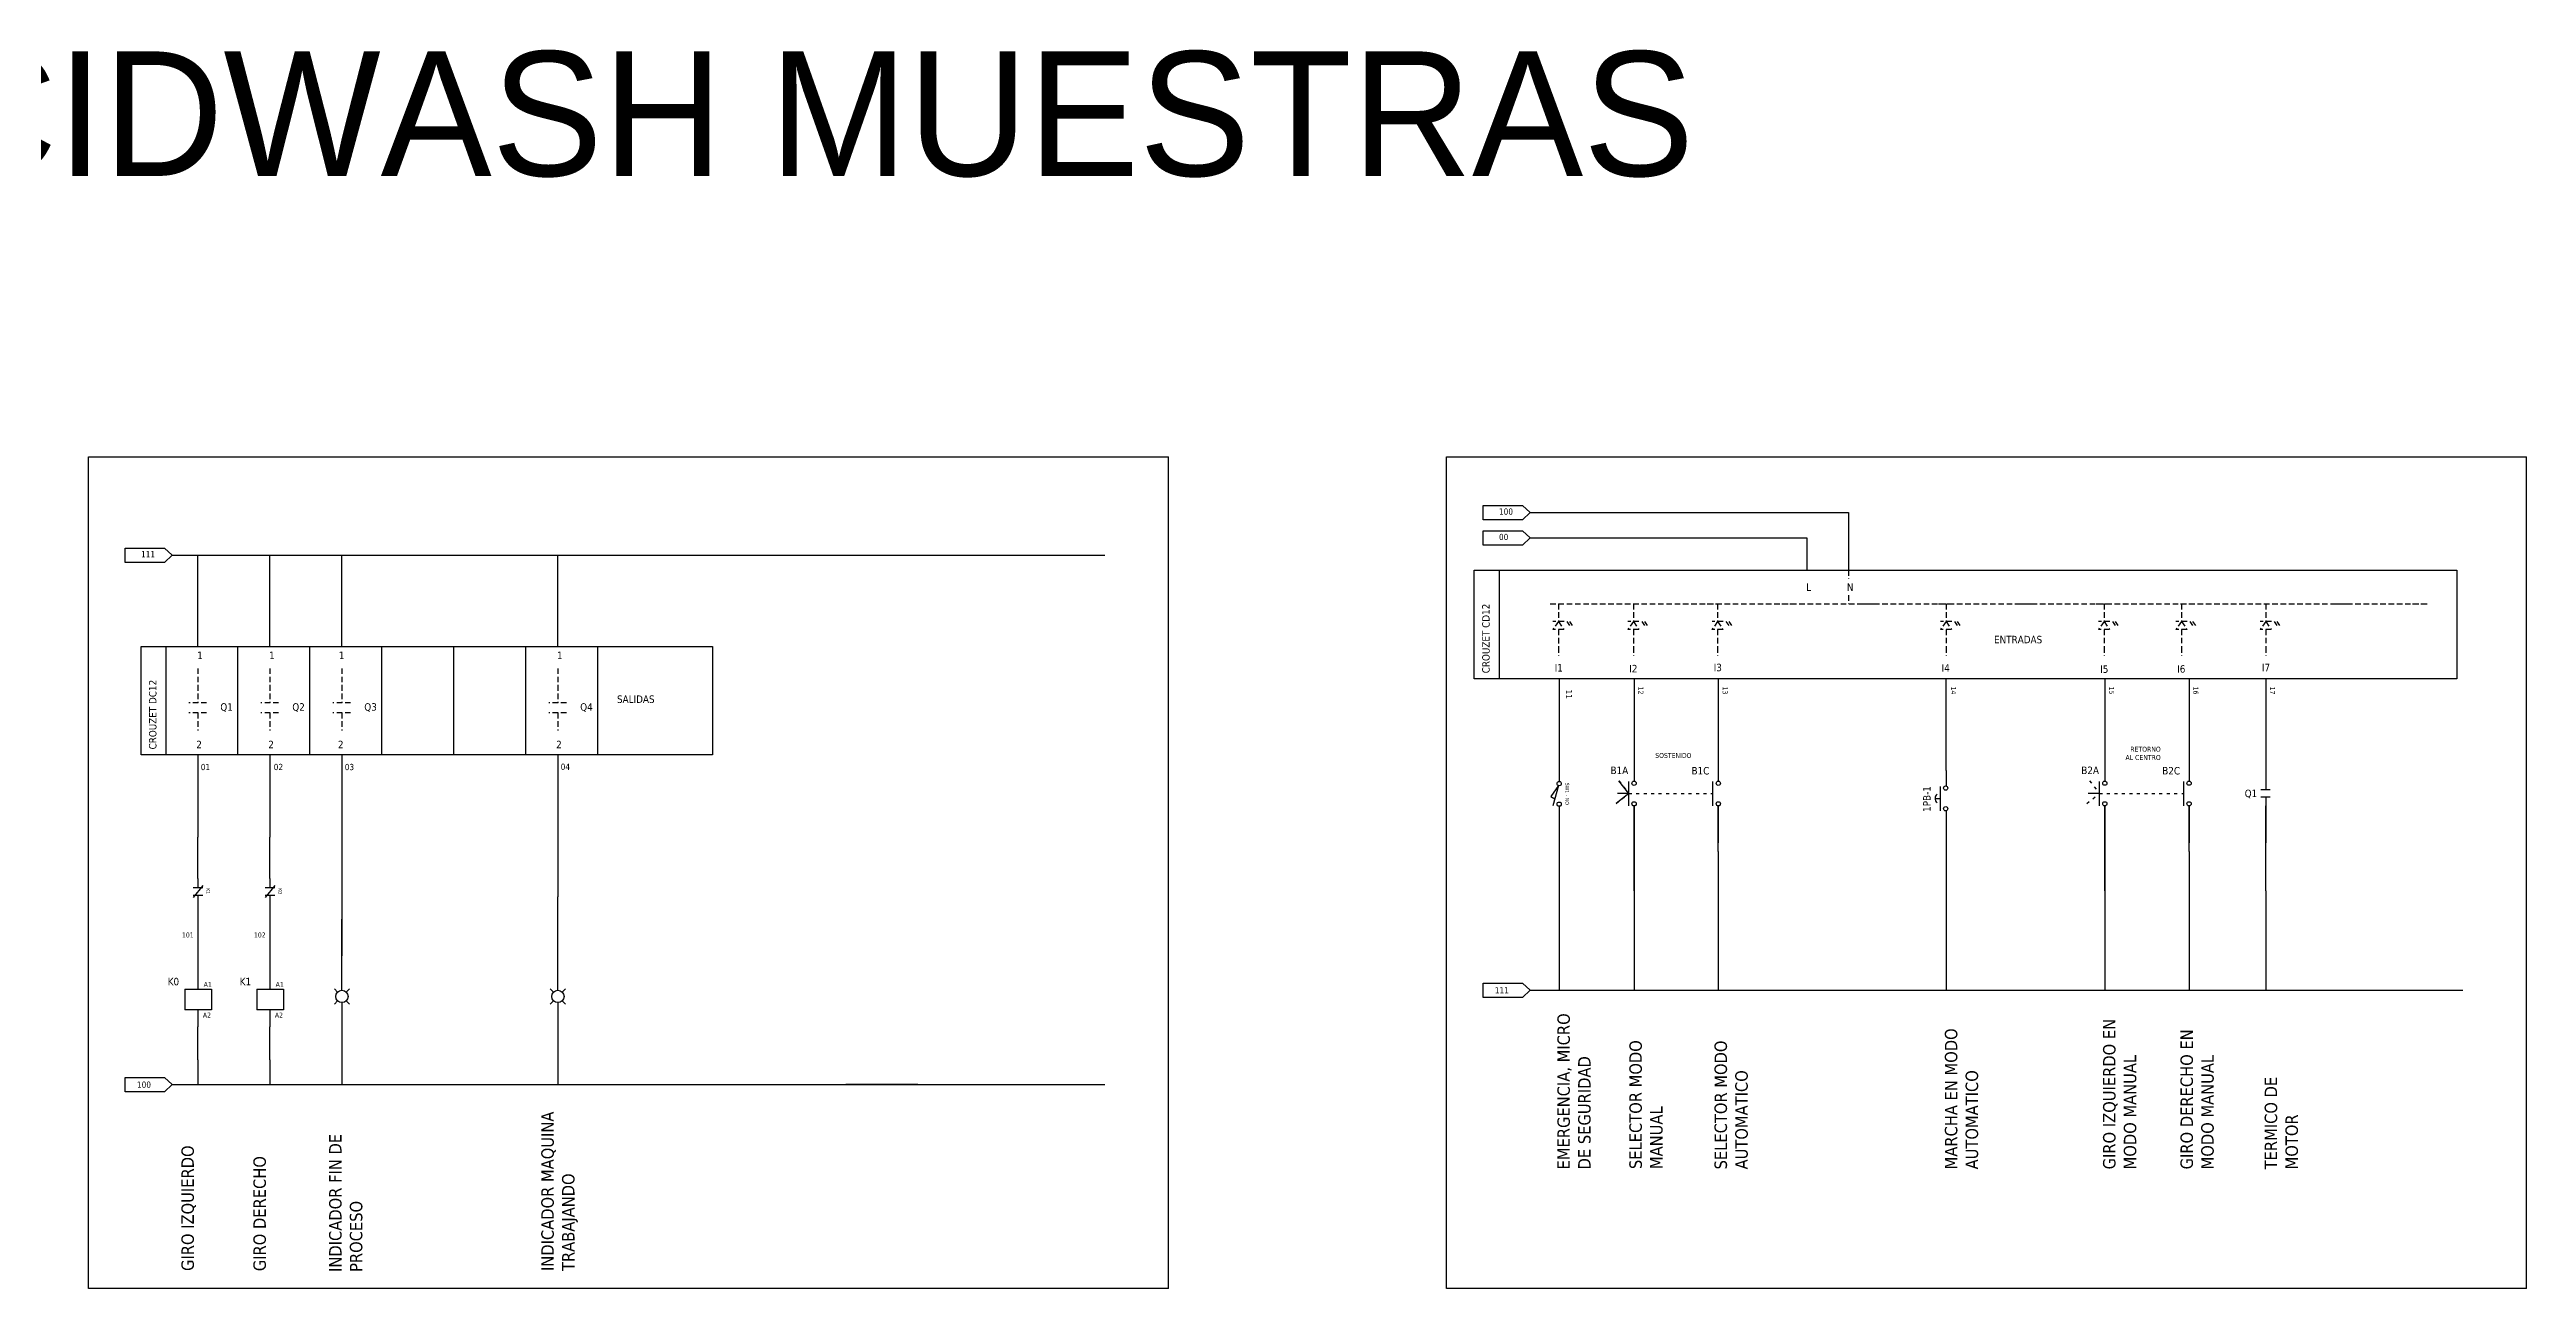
# Model space of a CAD drawing. Header units: millimetres. Extents: x 4928 to 6523, y 3574 to 5217.
# Drawn here: x 5529 to 6523, y 4720 to 5217 of the extents above; entities that cross this region are included whole.
import ezdxf
from ezdxf.enums import TextEntityAlignment as Align

# ---------------------------------------------------------------- set-up
doc = ezdxf.new("R2010")
doc.units = ezdxf.units.MM
doc.linetypes.add('ACAD_ISO03W100', pattern=[30, 12, -18])
doc.linetypes.add('LÍNEAS_OCULTAS2', pattern=[4.7625, 3.175, -1.5875])
doc.layers.add('0 @ 1', color=7, linetype='Continuous')
doc.layers.add('Capa1', color=7, linetype='LÍNEAS_OCULTAS2')
doc.styles.add('Tahoma', font='tahoma.ttf')

# ---------------------------------------------------------------- blocks, each defined once
blk = doc.blocks.new('*U28')
at = {"linetype": 'Continuous'}
for p, q in [((-3.33, -0.27), (1.09, -3.3)), ((-3.33, -0.27), (4.76, -2.59)), ((1.09, -3.3), (1.94, -1.78))]:
    blk.add_line(p, q, dxfattribs=at)
for centre in [(-4.14, 0), (4.14, 0)]:
    blk.add_circle(centre, 0.859)
at = {"style": 'Tahoma'}
for tag, p in [('Diseñador de referencia', (0, 2.5)), ('Descripción', (0, 6.67))]:
    blk.add_attdef(tag, text='', height=1.5, dxfattribs=at).set_placement(p, align=Align.CENTER)
at = {"linetype": 'Continuous', "style": 'Tahoma', "flags": 8}
blk.add_attdef('Terminal 1', text='', height=1.5, dxfattribs=at).set_placement((-6.67, -0.84), align=Align.TOP_RIGHT)
blk.add_attdef('Terminal 2', text='', height=1.5, dxfattribs=at).set_placement((6.67, -0.84), align=Align.TOP_LEFT)
blk = doc.blocks.new('*U29')
for p, q in [((-4.93, 2.14), (4.8, 2.14)), ((0, 4.28), (0, 2.14))]:
    blk.add_line(p, q)
for centre in [(-4.14, 0), (4.14, 0)]:
    blk.add_circle(centre, 0.859)
blk.add_arc((0, 2.19), 2.08, 36.8699, 143.1301)
at = {"style": 'Tahoma'}
for tag, p in [('Descripción', (0, 9.17)), ('Diseñador de referencia', (0, 5))]:
    blk.add_attdef(tag, text='', height=1.5, dxfattribs=at).set_placement(p, align=Align.CENTER)
at = {"linetype": 'Continuous', "style": 'Tahoma', "flags": 8}
blk.add_attdef('Terminal 1', text='', height=1.5, dxfattribs=at).set_placement((-6.67, -0.84), align=Align.TOP_RIGHT)
blk.add_attdef('Terminal 2', text='', height=1.5, dxfattribs=at).set_placement((6.67, -0.84), align=Align.TOP_LEFT)
blk = doc.blocks.new('*U23')
at = {"linetype": 'Continuous'}
for p, q in [((-1.5, 1.92), (-1.5, -1.92)), ((1.5, 1.92), (1.5, -1.92))]:
    blk.add_line(p, q, dxfattribs=at)
at = {"style": 'Tahoma'}
for tag, p in [('Descripción', (0, 8.73)), ('Diseñador de referencia', (-0.18, 3.37))]:
    blk.add_attdef(tag, text='', height=1.5, dxfattribs=at).set_placement(p, align=Align.CENTER)
at = {"linetype": 'Continuous', "style": 'Tahoma', "flags": 8}
blk.add_attdef('Terminal 1', text='', height=1.5, dxfattribs=at).set_placement((-3.17, -0.8), align=Align.TOP_RIGHT)
blk.add_attdef('Terminal 2', text='', height=1.5, dxfattribs=at).set_placement((3.17, -0.8), align=Align.TOP_LEFT)
blk = doc.blocks.new('*U30')
at = {"linetype": 'Continuous'}
for p, q in [((-2.4, 1.92), (2.4, -1.92)), ((-1.5, 1.92), (-1.5, -1.92)), ((1.5, 1.92), (1.5, -1.92))]:
    blk.add_line(p, q, dxfattribs=at)
at = {"style": 'Tahoma'}
for tag, p in [('Descripción', (0, 8.73)), ('Diseñador de referencia', (-0.18, 3.37))]:
    blk.add_attdef(tag, text='', height=1.5, dxfattribs=at).set_placement(p, align=Align.CENTER)
at = {"linetype": 'Continuous', "style": 'Tahoma', "flags": 8}
blk.add_attdef('Terminal 1', text='', height=1.5, dxfattribs=at).set_placement((-3.17, -0.8), align=Align.TOP_RIGHT)
blk.add_attdef('Terminal 2', text='', height=1.5, dxfattribs=at).set_placement((3.17, -0.8), align=Align.TOP_LEFT)

msp = doc.modelspace()

# ---------------------------------------------------------------- linework, layer by layer
for p, q in [((5544.26, 4719.65), (5544.26, 5053.65)), ((5544.26, 5053.65), (5978.05, 5053.65)), ((5978.05, 4719.65), (5978.05, 5053.65)), ((6089.61, 4719.65), (6089.61, 5053.65)), ((6089.61, 5053.65), (6523.41, 5053.65)), ((6523.41, 4719.65), (6523.41, 5053.65)), ((6104.38, 5034.07), (6120.15, 5034.07)), ((6104.38, 5028.3), (6104.38, 5034.07)), ((6120.15, 5034.07), (6123.28, 5031.26)), ((6120.15, 5028.3), (6104.38, 5028.3)), ((6104.38, 5023.86), (6120.15, 5023.86)), ((6104.38, 5018.1), (6104.38, 5023.86)), ((6123.28, 5031.26), (6120.15, 5028.3)), ((6120.15, 5023.86), (6123.28, 5021.06)), ((6123.28, 5031.26), (6251.17, 5031.26)), ((6251.17, 5031.26), (6251.17, 5008.02)), ((5559, 5016.92), (5574.77, 5016.92)), ((5559, 5011.16), (5559, 5016.92)), ((5574.77, 5016.92), (5577.89, 5014.11)), ((5577.89, 5014.11), (5574.77, 5011.16)), ((5577.89, 5014.11), (5952.45, 5014.11)), ((5588.24, 4986.1), (5588.24, 5014.11)), ((5617.15, 4986.1), (5617.15, 5014.11)), ((5646.06, 4977.45), (5646.06, 5014.11)), ((5732.78, 4977.45), (5732.78, 5014.11)), ((6120.15, 5018.1), (6104.38, 5018.1)), ((6123.28, 5021.06), (6120.15, 5018.1)), ((6123.28, 5021.06), (6234.44, 5021.06)), ((6234.44, 5021.06), (6234.44, 5008.02)), ((5574.77, 5011.16), (5559, 5011.16)), ((6110.78, 5008.02), (6110.78, 4964.45)), ((5588.24, 4977.45), (5588.24, 4986.1)), ((5617.15, 4977.45), (5617.15, 4986.1)), ((5575.34, 4977.45), (5575.34, 4933.88)), ((5604.24, 4933.88), (5604.24, 4977.45)), ((5633.15, 4933.88), (5633.15, 4977.45)), ((5662.06, 4933.88), (5662.06, 4977.45)), ((5662.06, 4977.45), (5690.96, 4977.45)), ((5690.96, 4933.88), (5690.96, 4977.45)), ((5690.96, 4933.88), (5690.96, 4977.45)), ((5719.87, 4933.88), (5719.87, 4977.45)), ((5719.87, 4933.88), (5719.87, 4977.45)), ((5719.87, 4933.88), (5719.87, 4977.45)), ((5748.78, 4933.88), (5748.78, 4977.45)), ((5748.78, 4933.88), (5748.78, 4977.45)), ((6134.92, 4964.44), (6134.92, 4941.36)), ((6165.02, 4964.44), (6165.02, 4957.03)), ((6165.02, 4964.44), (6165.02, 4946.32)), ((6198.84, 4964.44), (6198.84, 4946.32)), ((6290.33, 4927.7), (6290.33, 4964.45)), ((6354.07, 4964.45), (6354.07, 4946.33)), ((6387.89, 4964.45), (6387.89, 4946.33)), ((6418.7, 4964.45), (6418.7, 4946.33)), ((6165.02, 4946.32), (6165.02, 4923.39)), ((6198.84, 4946.32), (6198.84, 4923.39)), ((6354.07, 4946.33), (6354.07, 4923.4)), ((6387.89, 4946.33), (6387.89, 4923.4)), ((6418.7, 4946.33), (6418.7, 4923.4)), ((6134.92, 4941.36), (6134.92, 4923.26)), ((5588.24, 4933.78), (5588.24, 4926.38)), ((5588.24, 4926.38), (5588.24, 4900.86)), ((5617.15, 4933.82), (5617.15, 4926.41)), ((5617.15, 4926.41), (5617.15, 4900.86)), ((5646.06, 4933.78), (5646.06, 4926.38)), ((5646.06, 4926.38), (5646.06, 4867.93)), ((5732.78, 4933.88), (5732.78, 4926.48)), ((5732.78, 4926.48), (5732.78, 4879.87)), ((6290.33, 4927.7), (6290.33, 4921.4)), ((6418.7, 4927.24), (6418.7, 4919.89)), ((6162.88, 4918.39), (6157.84, 4914.41)), ((6162.88, 4918.39), (6158.32, 4918.39)), ((6162.88, 4918.39), (6158.9, 4923.43)), ((6162.88, 4913.46), (6162.88, 4923.19)), ((6196.7, 4913.46), (6196.7, 4923.19)), ((6351.94, 4918.4), (6347.38, 4918.4)), ((6351.94, 4913.47), (6351.94, 4923.2)), ((6385.76, 4913.47), (6385.76, 4923.2)), ((6418.7, 4916.89), (6418.7, 4906.08)), ((6134.92, 4913.26), (6134.92, 4893.29)), ((6165.02, 4879.34), (6165.02, 4913.39)), ((6165.02, 4913.39), (6165.02, 4898.63)), ((6198.84, 4895.1), (6198.84, 4913.39)), ((6198.84, 4913.39), (6198.84, 4898.63)), ((6290.33, 4911.44), (6290.33, 4849.97)), ((6354.07, 4879.35), (6354.07, 4913.4)), ((6354.07, 4913.4), (6354.07, 4898.65)), ((6387.89, 4895.11), (6387.89, 4913.4)), ((6387.89, 4913.4), (6387.89, 4898.65)), ((6418.7, 4879.35), (6418.7, 4913.4)), ((6418.7, 4913.4), (6418.7, 4898.65)), ((5588.24, 4884.27), (5588.24, 4900.86)), ((5617.15, 4884.27), (5617.15, 4900.86)), ((6165.02, 4902.27), (6165.02, 4879.34)), ((6198.84, 4895.1), (6198.84, 4839.48)), ((6354.07, 4902.28), (6354.07, 4879.35)), ((6387.89, 4895.11), (6387.89, 4839.48)), ((6134.92, 4893.29), (6134.92, 4879.34)), ((5588.24, 4884.27), (5588.24, 4880.49)), ((5588.24, 4877.49), (5588.24, 4871.03)), ((5617.15, 4884.27), (5617.15, 4880.49)), ((5617.15, 4877.49), (5617.15, 4871.03)), ((5732.78, 4879.87), (5732.78, 4876.87)), ((5732.78, 4841.28), (5732.78, 4876.87)), ((6134.92, 4879.34), (6134.92, 4839.48)), ((6165.02, 4879.34), (6165.02, 4839.48)), ((6354.07, 4879.35), (6354.07, 4839.48)), ((6418.7, 4879.35), (6418.7, 4839.48)), ((5588.24, 4871.03), (5588.24, 4846.69)), ((5617.15, 4871.03), (5617.15, 4846.69)), ((5646.06, 4841.28), (5646.06, 4867.93)), ((5646.06, 4867.93), (5646.06, 4853.17)), ((5588.24, 4846.69), (5588.24, 4839.84)), ((5617.15, 4846.69), (5617.15, 4839.84)), ((6290.33, 4849.97), (6290.33, 4839.48)), ((5583.01, 4839.84), (5593.69, 4839.84)), ((5583.01, 4839.84), (5583.01, 4831.59)), ((5593.69, 4839.84), (5593.69, 4831.59)), ((5611.91, 4839.84), (5622.59, 4839.84)), ((5611.91, 4839.84), (5611.91, 4831.59)), ((5622.59, 4839.84), (5622.59, 4831.59)), ((5644.3, 4838.66), (5643, 4839.95)), ((5644.3, 4835.17), (5643, 4833.87)), ((5646.06, 4839.38), (5646.06, 4841.28)), ((5647.81, 4838.66), (5649.11, 4839.95)), ((5647.81, 4835.17), (5649.11, 4833.87)), ((5731.02, 4838.66), (5729.72, 4839.95)), ((5731.02, 4835.17), (5729.72, 4833.87)), ((5732.78, 4839.38), (5732.78, 4841.28)), ((5734.53, 4838.66), (5735.83, 4839.95)), ((5734.53, 4835.17), (5735.83, 4833.87)), ((6104.36, 4842.29), (6120.13, 4842.29)), ((6104.36, 4836.52), (6104.36, 4842.29)), ((6120.13, 4836.52), (6104.36, 4836.52)), ((6120.13, 4842.29), (6123.25, 4839.48)), ((6123.25, 4839.48), (6120.13, 4836.52)), ((6123.25, 4839.48), (6497.81, 4839.48)), ((5593.69, 4831.59), (5583.01, 4831.59)), ((5588.24, 4831.59), (5588.24, 4824.74)), ((5588.24, 4811.5), (5588.24, 4824.74)), ((5622.59, 4831.59), (5611.91, 4831.59)), ((5617.15, 4831.59), (5617.15, 4824.74)), ((5617.15, 4811.5), (5617.15, 4824.74)), ((5646.06, 4834.44), (5646.06, 4832.54)), ((5646.06, 4832.54), (5646.06, 4801.58)), ((5732.78, 4834.44), (5732.78, 4832.54)), ((5732.78, 4832.54), (5732.78, 4801.58)), ((5588.24, 4811.5), (5588.24, 4801.58)), ((5617.15, 4811.5), (5617.15, 4801.58)), ((5559, 4804.38), (5574.77, 4804.38)), ((5559, 4798.62), (5559, 4804.38)), ((5574.77, 4798.62), (5559, 4798.62)), ((5574.77, 4804.38), (5577.89, 4801.57)), ((5577.89, 4801.57), (5574.77, 4798.62)), ((5577.89, 4801.57), (5952.45, 4801.58)), ((5848.4, 4801.66), (5877.31, 4801.66)), ((5978.05, 4719.65), (5544.26, 4719.65)), ((6523.41, 4719.65), (6089.61, 4719.65))]:
    msp.add_line(p, q)
at = {"linetype": 'ACAD_ISO03W100', "ltscale": 0.1}
for p, q in [((6157.84, 4914.41), (6162.88, 4918.39)), ((6158.9, 4923.43), (6162.88, 4918.39)), ((6162.88, 4918.39), (6196.7, 4918.39)), ((6346.9, 4914.43), (6351.94, 4918.4)), ((6347.96, 4923.44), (6351.94, 4918.4)), ((6351.94, 4918.4), (6385.76, 4918.4))]:
    msp.add_line(p, q, dxfattribs=at)
for points in [[(6100.72, 5008.02), (6495.5, 5008.02), (6495.5, 4964.45), (6100.72, 4964.45)], [(5565.46, 4977.45), (5794.92, 4977.45), (5794.92, 4933.88), (5565.46, 4933.88)]]:
    msp.add_lwpolyline(points, close=True)
for centre, radius in [((6165.02, 4922.53), 0.859), ((6165.02, 4914.25), 0.859), ((6198.84, 4922.53), 0.859), ((6198.84, 4914.25), 0.859), ((6354.07, 4922.54), 0.859), ((6354.07, 4914.26), 0.859), ((6387.89, 4922.54), 0.859), ((6387.89, 4914.26), 0.859), ((5646.06, 4836.91), 2.47), ((5732.78, 4836.91), 2.47)]:
    msp.add_circle(centre, radius)
at = {"layer": 'Capa1', "ltscale": 0.7}
for p, q in [((6251.17, 5008.02), (6251.17, 5004.57)), ((6131.3, 4994.54), (6137.7, 4994.54)), ((6131.3, 4994.54), (6484.06, 4994.54)), ((6134.63, 4994.54), (6134.63, 4987.44)), ((6161.4, 4994.54), (6167.79, 4994.54)), ((6164.72, 4994.54), (6164.72, 4987.44)), ((6194.41, 4994.54), (6200.81, 4994.54)), ((6198.54, 4994.54), (6198.54, 4987.44)), ((6224.29, 4994.54), (6230.69, 4994.54)), ((6251.17, 4997.98), (6251.17, 4994.54)), ((6256.04, 4994.54), (6262.43, 4994.54)), ((6287.3, 4994.54), (6293.69, 4994.54)), ((6290.33, 4994.55), (6290.33, 4987.45)), ((6319.49, 4994.54), (6325.89, 4994.54)), ((6350.59, 4994.54), (6356.99, 4994.54)), ((6353.78, 4994.55), (6353.78, 4987.45)), ((6384.41, 4994.54), (6390.81, 4994.54)), ((6384.88, 4994.55), (6384.88, 4987.45)), ((6414.55, 4994.54), (6420.95, 4994.54)), ((6418.7, 4994.55), (6418.7, 4987.45)), ((6446.2, 4994.54), (6452.59, 4994.54)), ((6477.66, 4994.54), (6484.06, 4994.54)), ((6134.63, 4987.44), (6132.33, 4984.25)), ((6136.83, 4984.25), (6132.33, 4984.25)), ((6136.83, 4984.25), (6132.33, 4984.25)), ((6136.88, 4987.44), (6132.38, 4987.44)), ((6134.63, 4987.44), (6136.83, 4984.25)), ((6134.63, 4984.25), (6134.63, 4977.15)), ((6137.98, 4987.44), (6139.08, 4985.84)), ((6139.08, 4987.44), (6140.18, 4985.84)), ((6164.72, 4987.44), (6162.43, 4984.25)), ((6166.92, 4984.25), (6162.43, 4984.25)), ((6166.92, 4984.25), (6162.43, 4984.25)), ((6166.98, 4987.44), (6162.48, 4987.44)), ((6164.72, 4987.44), (6166.92, 4984.25)), ((6164.72, 4984.25), (6164.72, 4977.15)), ((6168.08, 4987.44), (6169.18, 4985.84)), ((6169.18, 4987.44), (6170.28, 4985.84)), ((6198.54, 4987.44), (6196.25, 4984.25)), ((6200.74, 4984.25), (6196.25, 4984.25)), ((6200.74, 4984.25), (6196.25, 4984.25)), ((6200.8, 4987.44), (6196.3, 4987.44)), ((6198.54, 4987.44), (6200.74, 4984.25)), ((6198.54, 4984.25), (6198.54, 4977.15)), ((6201.9, 4987.44), (6203, 4985.84)), ((6203, 4987.44), (6204.1, 4985.84)), ((6290.33, 4987.45), (6288.03, 4984.26)), ((6292.53, 4984.26), (6288.03, 4984.26)), ((6292.53, 4984.26), (6288.03, 4984.26)), ((6292.58, 4987.45), (6288.08, 4987.45)), ((6290.33, 4987.45), (6292.53, 4984.26)), ((6290.33, 4984.26), (6290.33, 4977.16)), ((6293.68, 4987.45), (6294.78, 4985.86)), ((6294.78, 4987.45), (6295.88, 4985.86)), ((6353.78, 4987.45), (6351.48, 4984.26)), ((6355.98, 4984.26), (6351.48, 4984.26)), ((6355.98, 4984.26), (6351.48, 4984.26)), ((6356.03, 4987.45), (6351.53, 4987.45)), ((6353.78, 4987.45), (6355.98, 4984.26)), ((6353.78, 4984.26), (6353.78, 4977.16)), ((6357.13, 4987.45), (6358.23, 4985.86)), ((6358.23, 4987.45), (6359.33, 4985.86)), ((6384.88, 4987.45), (6382.58, 4984.26)), ((6387.08, 4984.26), (6382.58, 4984.26)), ((6387.08, 4984.26), (6382.58, 4984.26)), ((6387.13, 4987.45), (6382.63, 4987.45)), ((6384.88, 4987.45), (6387.08, 4984.26)), ((6384.88, 4984.26), (6384.88, 4977.16)), ((6388.23, 4987.45), (6389.33, 4985.86)), ((6389.33, 4987.45), (6390.43, 4985.86)), ((6418.7, 4987.45), (6416.4, 4984.26)), ((6420.9, 4984.26), (6416.4, 4984.26)), ((6420.9, 4984.26), (6416.4, 4984.26)), ((6420.95, 4987.45), (6416.45, 4987.45)), ((6418.7, 4987.45), (6420.9, 4984.26)), ((6418.7, 4984.26), (6418.7, 4977.16)), ((6422.05, 4987.45), (6423.15, 4985.86)), ((6423.15, 4987.45), (6424.25, 4985.86)), ((6134.63, 4977.15), (6134.63, 4973.7)), ((6164.72, 4977.15), (6164.72, 4973.7)), ((6198.54, 4977.15), (6198.54, 4973.7)), ((6290.33, 4977.16), (6290.33, 4973.71)), ((6353.78, 4977.16), (6353.78, 4973.71)), ((6384.88, 4977.16), (6384.88, 4973.71)), ((6418.7, 4977.16), (6418.7, 4973.71)), ((5588.24, 4968.64), (5588.24, 4961.84)), ((5617.15, 4968.64), (5617.15, 4961.84)), ((5646.06, 4968.64), (5646.06, 4961.84)), ((5732.78, 4968.64), (5732.78, 4961.84)), ((5591.7, 4954.74), (5584.6, 4954.74)), ((5588.24, 4961.84), (5588.24, 4954.74)), ((5620.6, 4954.74), (5613.5, 4954.74)), ((5617.15, 4961.84), (5617.15, 4954.74)), ((5649.51, 4954.74), (5642.41, 4954.74)), ((5646.06, 4961.84), (5646.06, 4954.74)), ((5736.23, 4954.74), (5729.13, 4954.74)), ((5732.78, 4961.84), (5732.78, 4954.74)), ((5591.7, 4950.78), (5584.6, 4950.78)), ((5588.24, 4950.78), (5588.24, 4943.68)), ((5620.6, 4950.78), (5613.5, 4950.78)), ((5617.15, 4950.78), (5617.15, 4943.68)), ((5649.51, 4950.78), (5642.41, 4950.78)), ((5646.06, 4950.78), (5646.06, 4943.68)), ((5736.23, 4950.78), (5729.13, 4950.78)), ((5732.78, 4950.78), (5732.78, 4943.68))]:
    msp.add_line(p, q, dxfattribs=at)

# ---------------------------------------------------------------- block references
at = {"layer": '0 @ 1'}
ref = msp.add_blockref('*U28', (6134.92, 4918.26), dxfattribs=dict(at, rotation=270))
ref.add_attrib('Diseñador de referencia', 'SW1 - NO', dxfattribs={"layer": '0', "height": 1.5, "rotation": 270, "style": 'Tahoma'}).set_placement((6137.42, 4918.26), align=Align.CENTER)
for name, p, rotation in [('*U29', (6290.15, 4916.42), 90), ('*U23', (6418.59, 4918.39), 270)]:
    msp.add_blockref(name, p, dxfattribs=dict(at, rotation=rotation))
ref = msp.add_blockref('*U30', (5588.24, 4878.99), dxfattribs=dict(at, rotation=270))
ref.add_attrib('Diseñador de referencia', 'K1', dxfattribs={"layer": '0', "height": 1.5, "rotation": 270, "style": 'Tahoma'}).set_placement((5591.61, 4879.17), align=Align.CENTER)
ref = msp.add_blockref('*U30', (5617.15, 4878.99), dxfattribs=dict(at, rotation=270))
ref.add_attrib('Diseñador de referencia', 'K0', dxfattribs={"layer": '0', "height": 1.5, "rotation": 270, "style": 'Tahoma'}).set_placement((5620.52, 4879.17), align=Align.CENTER)

# ---------------------------------------------------------------- texts
at = {"insert": (5063.53, 5216.39), "char_height": 50, "attachment_point": 1}
msp.add_mtext_dynamic_manual_height_columns('DIAGRAMA ACIDWASH MUESTRAS', width=2366.9793, gutter_width=15, heights=[0], dxfattribs=at)
at = {"style": 'Tahoma'}
for s, insert, char_height, width, attachment_point in [('100', (6110.75, 5032.87), 2.5, 15.2778, 1), ('111', (5565.37, 5015.72), 2.5, 15.2778, 1), ('00', (6110.75, 5022.66), 2.5, 15.2778, 1), ('L', (6234.1, 5002.76), 3, 15.2778, 1), ('N', (6250.47, 5002.76), 3, 15.2778, 1), ('1', (5587.9, 4975.37), 3, 15.2778, 1), ('1', (5616.81, 4975.37), 3, 15.2778, 1), ('1', (5644.79, 4975.37), 3, 15.2778, 1), ('1', (5732.44, 4975.37), 3, 15.2778, 1), ('ENTRADAS', (6309.58, 4981.71), 3, 53.74, 1), ('I1', (6133.12, 4970.36), 3, 15.2778, 1), ('I2', (6163.06, 4970.04), 3, 15.2778, 1), ('I3', (6196.98, 4970.5), 3, 15.2778, 1), ('I4', (6288.52, 4970.31), 3, 15.2778, 1), ('I5', (6352.21, 4969.85), 3, 15.2778, 1), ('I6', (6383.12, 4969.92), 3, 15.2778, 1), ('I7', (6417.13, 4970.51), 3, 15.2778, 1), ('Q1', (5597.21, 4954.65), 3, 15.2778, 1), ('Q2', (5626.12, 4954.65), 3, 15.2778, 1), ('Q3', (5655.02, 4954.65), 3, 15.2778, 1), ('Q4', (5741.74, 4954.65), 3, 15.2778, 1), ('SALIDAS', (5756.53, 4957.78), 3, 53.74, 1), ('2', (5587.56, 4939.58), 3, 15.2778, 1), ('2', (5616.46, 4939.58), 3, 15.2778, 1), ('2', (5644.44, 4939.58), 3, 15.2778, 1), ('2', (5732.09, 4939.58), 3, 15.2778, 1), ('SOSTENIDO', (6188.06, 4934.67), 2, 15.2778, 3), ('RETORNO AL CENTRO', (6376.51, 4937.19), 2, 15.2778, 3), ('01', (5589.37, 4930.28), 2.5, 15.2778, 1), ('02', (5618.66, 4930.3), 2.5, 15.2778, 1), ('03', (5647.19, 4930.28), 2.5, 15.2778, 1), ('04', (5733.91, 4930.38), 2.5, 15.2778, 1), ('B1A', (6162.66, 4929.19), 3, 15.2778, 3), ('B1C', (6195.22, 4929.03), 3, 15.2778, 3), ('B2A', (6351.72, 4929.2), 3, 15.2778, 3), ('B2C', (6384.28, 4929.04), 3, 15.2778, 3), ('Q1', (6415.27, 4919.95), 3, 15.2778, 3), ('101', (5581.8, 4862.59), 2, 4.6015, 1), ('102', (5610.71, 4862.59), 2, 4.6015, 1), ('K0', (5576.09, 4844.39), 3, 4.6015, 1), ('A1', (5590.52, 4842.77), 2, 4.6015, 1), ('K1', (5604.99, 4844.39), 3, 4.6015, 1), ('A1', (5619.43, 4842.77), 2, 4.6015, 1), ('111', (6109.1, 4840.63), 2.5, 15.2778, 1), ('A2', (5590.22, 4830.41), 2, 4.6015, 1), ('A2', (5619.13, 4830.41), 2, 4.6015, 1), ('100', (5563.74, 4802.73), 2.5, 15.2778, 1)]:
    msp.add_mtext(s, dxfattribs=dict(at, insert=insert, char_height=char_height, width=width, attachment_point=attachment_point))
at = {"attachment_point": 1, "style": 'Tahoma'}
for s, insert, char_height, width, rotation in [('CROUZET CD12', (6104, 4966.66), 3, 53.74, 90), ('CROUZET DC12', (5568.56, 4936.09), 3, 53.74, 90), ('11', (6140.1, 4960.09), 2.5, 15.2778, 270), ('12', (6168.74, 4961.31), 2, 15.2778, 270), ('13', (6202.56, 4961.31), 2, 15.2778, 270), ('14', (6294.34, 4961.32), 2, 15.2778, 270), ('15', (6357.79, 4961.32), 2, 15.2778, 270), ('16', (6391.61, 4961.32), 2, 15.2778, 270), ('17', (6422.41, 4961.32), 2, 15.2778, 270), ('1PB-1', (6281.1, 4911.02), 3, 15.2778, 90), ('EMERGENCIA, MICRO DE SEGURIDAD', (6134.2, 4767.45), 5, 67.6745, 90), ('GIRO IZQUIERDO EN MODO MANUAL', (6353.35, 4767.47), 5, 61.5193, 90), ('SELECTOR MODO MANUAL', (6163.11, 4767.59), 5, 57.0716, 90), ('SELECTOR MODO AUTOMATICO', (6197.31, 4767.45), 5, 53.4989, 90), ('MARCHA EN MODO AUTOMATICO', (6289.82, 4767.47), 5, 61.5054, 90), ('GIRO DERECHO EN MODO MANUAL', (6384.45, 4767.47), 5, 61.9649, 90), ('TERMICO DE MOTOR', (6418.27, 4767.47), 5, 53.4989, 90), ('INDICADOR MAQUINA TRABAJANDO', (5726.12, 4726.65), 5, 75.7529, 90), ('GIRO IZQUIERDO', (5581.58, 4726.67), 5, 57.5514, 90), ('INDICADOR FIN DE PROCESO', (5640.9, 4726.28), 5, 57.5514, 90), ('GIRO DERECHO', (5610.49, 4726.58), 5, 57.5514, 90)]:
    msp.add_mtext(s, dxfattribs=dict(at, insert=insert, char_height=char_height, width=width, rotation=rotation))

doc.saveas('drawing.dxf')
